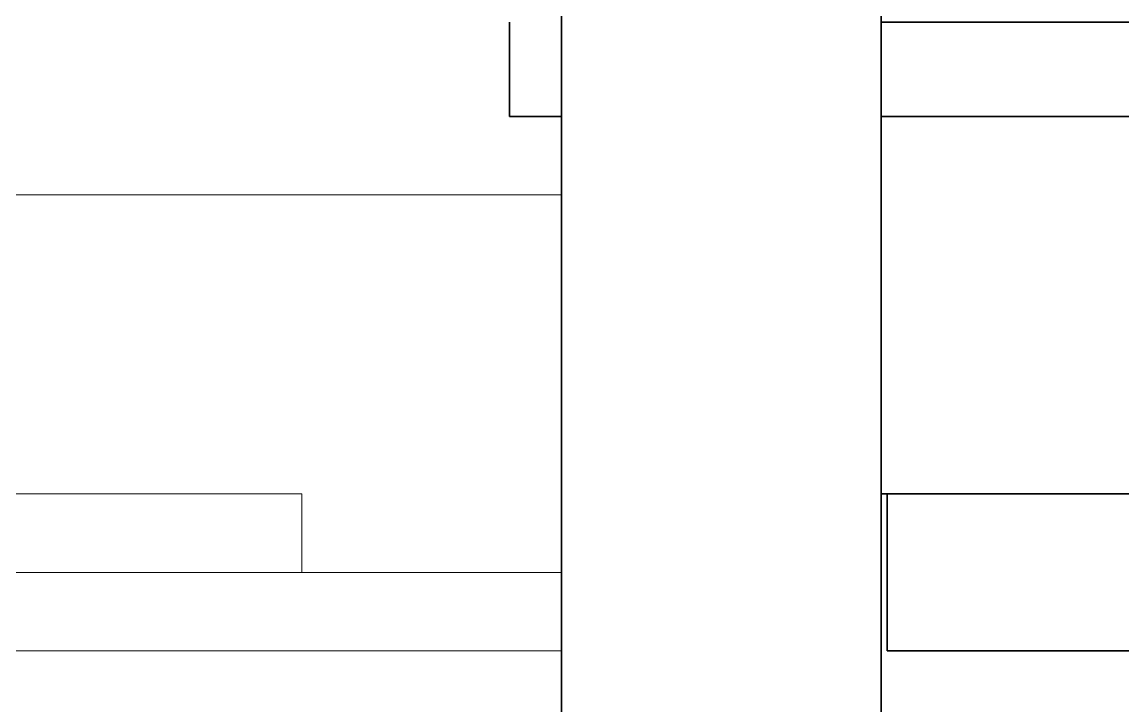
# Model space of a CAD drawing. Header units: millimetres. Extents: x 652554 to 1678317, y -308114 to 170803.
# Drawn here: x 746676 to 747026, y -95398.5 to -95181 of the extents above; entities that cross this region are included whole.
import ezdxf

# ---------------------------------------------------------------- set-up
doc = ezdxf.new("R2010")
doc.units = ezdxf.units.MM
doc.linetypes.add('DPA_Hidden 50', pattern=[3, 2, -1])
for name, color, linetype, lineweight in [('A-DETL-GENF', 7, 'Continuous', 35), ('A-GLAZ-CURT', 7, 'Continuous', 9), ('A-GLAZ-CWMG', 7, 'Continuous', 35), ('E-LITE-EQPM', 7, 'Continuous', 35), ('S-BEAM', 7, 'Continuous', 35)]:
    doc.layers.add(name, color=color, linetype=linetype, lineweight=lineweight)

# ---------------------------------------------------------------- blocks, each defined once
blk = doc.blocks.new('PPL-C-AECM-1-PP19-SE-M3-0001_rvt-1-2241-01 ENTRANCE 2 ENLARGED ELEVATION 1')
at = {"layer": 'S-BEAM', "color": 7}
for p, q in [((-632540.63, 105750), (-631517.42, 105750)), ((-632540.63, 105750), (-631517.42, 105750)), ((-632240.58, 105750), (-632540.58, 105750)), ((-632240.58, 105750), (-632540.58, 105750)), ((-632540.58, 105750), (-632529.45, 105750)), ((-632540.58, 105750), (-632240.58, 105750)), ((-632529.45, 105750), (-631393.8, 105750))]:
    blk.add_line(p, q, dxfattribs=at)
blk = doc.blocks.new('DPA_CP_Entrance Canopy Lower - Depth 4200-17959564-2241-01 ENTRANCE 2 ENLARGED ELEVATION 1')
at = {"layer": 'A-GLAZ-CURT', "color": 7}
for p, q in [((-634160.43, 105695), (-632668.98, 105695)), ((-632668.98, 105695), (-634160.43, 105695)), ((-634160.43, 105695), (-632668.98, 105695)), ((-632668.98, 105695), (-634160.43, 105695)), ((-634160.43, 105695), (-632668.98, 105695)), ((-632751.56, 105600), (-634160.43, 105600)), ((-632751.56, 105600), (-632751.56, 105575)), ((-632668.98, 105575), (-634160.43, 105575)), ((-634160.43, 105575), (-632668.98, 105575)), ((-634160.43, 105550), (-632668.98, 105550)), ((-632668.98, 105550), (-634160.43, 105550))]:
    blk.add_line(p, q, dxfattribs=at)
blk = doc.blocks.new('DPA_CP_Entrance Canopy Lower - Depth 4200-V125-2241-01 ENTRANCE 2 ENLARGED ELEVATION 1')
at = {"layer": 'A-GLAZ-CURT', "color": 7}
for p, q in [((-634160.43, 105695), (-632668.98, 105695)), ((-632668.98, 105695), (-634160.43, 105695)), ((-634160.43, 105695), (-632668.98, 105695)), ((-632668.98, 105695), (-634160.43, 105695)), ((-634160.43, 105695), (-632668.98, 105695)), ((-632751.56, 105600), (-634160.43, 105600)), ((-632751.56, 105600), (-632751.56, 105575)), ((-632668.98, 105575), (-634160.43, 105575)), ((-634160.43, 105575), (-632668.98, 105575)), ((-634160.43, 105550), (-632668.98, 105550)), ((-632668.98, 105550), (-634160.43, 105550))]:
    blk.add_line(p, q, dxfattribs=at)
blk = doc.blocks.new('DPA_CP_Entrance Canopy Lower - Depth 4200-V126-2241-01 ENTRANCE 2 ENLARGED ELEVATION 1')
at = {"layer": 'A-GLAZ-CURT', "color": 7}
for p, q in [((-634160.43, 105695), (-632668.98, 105695)), ((-632668.98, 105695), (-634160.43, 105695)), ((-634160.43, 105695), (-632668.98, 105695)), ((-632668.98, 105695), (-634160.43, 105695)), ((-634160.43, 105695), (-632668.98, 105695)), ((-632751.56, 105600), (-634160.43, 105600)), ((-632751.56, 105600), (-632751.56, 105575)), ((-632668.98, 105575), (-634160.43, 105575)), ((-634160.43, 105575), (-632668.98, 105575)), ((-634160.43, 105550), (-632668.98, 105550)), ((-632668.98, 105550), (-634160.43, 105550))]:
    blk.add_line(p, q, dxfattribs=at)
blk = doc.blocks.new('Rectangular Mullion - Entrance Louver Top-15304691-2241-01 ENTRANCE 2 ENLARGED ELEVATION 1')
at = {"layer": 'A-GLAZ-CWMG', "color": 7}
blk.add_line((-632490.53, 105550), (-631517.42, 105550), dxfattribs=at)
blk.add_line((-632490.53, 105550), (-631517.42, 105550), dxfattribs=at)
blk = doc.blocks.new('Rectangular Mullion - Entrance Louver Top-15305098-2241-01 ENTRANCE 2 ENLARGED ELEVATION 1')
at = {"layer": 'A-GLAZ-CWMG', "color": 7}
for p, q in [((-632685.53, 105750), (-632685.53, 105720)), ((-632668.98, 105720), (-632685.53, 105720)), ((-631971.51, 105720), (-632567.38, 105720)), ((-632058.11, 105720), (-632567.38, 105720)), ((-631971.51, 105600), (-632567.38, 105600)), ((-632565.53, 105600), (-632565.53, 105550)), ((-631954.19, 105600), (-632565.53, 105600)), ((-631954.19, 105550), (-632565.53, 105550))]:
    blk.add_line(p, q, dxfattribs=at)
blk = doc.blocks.new('Rectangular Mullion - Entrance Louver Top-15305099-2241-01 ENTRANCE 2 ENLARGED ELEVATION 1')
at = {"layer": 'A-GLAZ-CWMG', "color": 7}
for p, q in [((-632685.53, 105720), (-632685.53, 105750)), ((-632565.53, 105550), (-632565.53, 105600))]:
    blk.add_line(p, q, dxfattribs=at)
blk = doc.blocks.new('Rectangular Mullion - Entrance Louver Top-15305105-2241-01 ENTRANCE 2 ENLARGED ELEVATION 1')
at = {"layer": 'A-GLAZ-CWMG', "color": 7}
for p, q in [((-632567.38, 105750), (-632415.53, 105750)), ((-632565.53, 105600), (-632567.38, 105600)), ((-632565.53, 105550), (-632565.53, 105600)), ((-632415.53, 105550), (-632565.53, 105550))]:
    blk.add_line(p, q, dxfattribs=at)
blk = doc.blocks.new('System Panel - DPA-AR_Metal Ceiling Rectangular Panel-17959681-2241-01 ENTRANCE 2 ENLARGED ELEVATION 1')
at = {"layer": 'A-GLAZ-CURT', "color": 7}
for p, q in [((-632668.98, 105550), (-634160.43, 105550)), ((-634160.43, 105550), (-632668.98, 105550))]:
    blk.add_line(p, q, dxfattribs=at)
blk = doc.blocks.new('System Panel - DPA-AR_Metal Ceiling Rectangular Panel-17959665-2241-01 ENTRANCE 2 ENLARGED ELEVATION 1')
at = {"layer": 'A-GLAZ-CURT', "color": 7}
for p, q in [((-632668.98, 105550), (-634160.43, 105550)), ((-634160.43, 105550), (-632668.98, 105550))]:
    blk.add_line(p, q, dxfattribs=at)
blk = doc.blocks.new('DPA_CP_Metal Ceiling Luminaire - Linear Luminaire Entrance-12679429-2241-01 ENTRANCE 2 ENLARGED ELEVATION 1')
at = {"layer": 'A-GLAZ-CURT', "color": 7}
for p, q in [((-634040.526247, 105550), (-632840.526247, 105550)), ((-632840.526247, 105550), (-634040.526247, 105550))]:
    blk.add_line(p, q, dxfattribs=at)
blk = doc.blocks.new('DPA_CP_Metal Ceiling Panel - Vertical Panel Entrance-12681732-2241-01 ENTRANCE 2 ENLARGED ELEVATION 1')
at = {"layer": 'A-GLAZ-CURT', "color": 7}
for p, q in [((-632840.53, 105550), (-632668.98, 105550)), ((-632668.98, 105550), (-632840.53, 105550))]:
    blk.add_line(p, q, dxfattribs=at)
blk = doc.blocks.new('System Panel - DPA-AR_Metal Ceiling Rectangular Panel-V150-2241-01 ENTRANCE 2 ENLARGED ELEVATION 1')
at = {"layer": 'A-GLAZ-CURT', "color": 7}
for p, q in [((-632668.98, 105550), (-634160.43, 105550)), ((-634160.43, 105550), (-632668.98, 105550))]:
    blk.add_line(p, q, dxfattribs=at)
blk = doc.blocks.new('System Panel - DPA-AR_Metal Ceiling Rectangular Panel-17959666-2241-01 ENTRANCE 2 ENLARGED ELEVATION 1')
at = {"layer": 'A-GLAZ-CURT', "color": 7}
for p, q in [((-632668.98, 105550), (-634160.43, 105550)), ((-634160.43, 105550), (-632668.98, 105550))]:
    blk.add_line(p, q, dxfattribs=at)
blk = doc.blocks.new('ACM_L14 - LED Street Light Luminaire with Wide Light - PRA4-CB-8-V153-2241-01 ENTRANCE 2 ENLARGED ELEVATION 1')
at = {"layer": 'E-LITE-EQPM', "color": 7}
for p, q in [((-632668.98, 113220), (-632668.98, 101320)), ((-632567.38, 101320), (-632567.38, 113220))]:
    blk.add_line(p, q, dxfattribs=at)
blk = doc.blocks.new('DPA_AN_Callout - DPA_AN_Callout-15610008-2241-01 ENTRANCE 2 ENLARGED ELEVATION 1')
at = {"layer": 'A-DETL-GENF', "color": 7, "linetype": 'DPA_Hidden 50', "lineweight": 50}
blk.add_arc((-632790.53, 105643.88), 500, 270, 0, dxfattribs=at)

msp = doc.modelspace()

# ---------------------------------------------------------------- block references
at = {"color": 7, "lineweight": 5}
msp.add_blockref('PPL-C-AECM-1-PP19-SE-M3-0001_rvt-1-2241-01 ENTRANCE 2 ENLARGED ELEVATION 1', (1379516.5465, -200931.019), dxfattribs=at)
at = {"layer": 'A-DETL-GENF', "color": 7}
msp.add_blockref('DPA_AN_Callout - DPA_AN_Callout-15610008-2241-01 ENTRANCE 2 ENLARGED ELEVATION 1', (1379516.5465, -200931.019), dxfattribs=at)
at = {"layer": 'A-GLAZ-CURT', "color": 7}
for name in ['DPA_CP_Entrance Canopy Lower - Depth 4200-17959564-2241-01 ENTRANCE 2 ENLARGED ELEVATION 1', 'DPA_CP_Entrance Canopy Lower - Depth 4200-V125-2241-01 ENTRANCE 2 ENLARGED ELEVATION 1', 'DPA_CP_Entrance Canopy Lower - Depth 4200-V125-2241-01 ENTRANCE 2 ENLARGED ELEVATION 1', 'DPA_CP_Entrance Canopy Lower - Depth 4200-V125-2241-01 ENTRANCE 2 ENLARGED ELEVATION 1', 'DPA_CP_Entrance Canopy Lower - Depth 4200-V125-2241-01 ENTRANCE 2 ENLARGED ELEVATION 1', 'DPA_CP_Entrance Canopy Lower - Depth 4200-V125-2241-01 ENTRANCE 2 ENLARGED ELEVATION 1', 'DPA_CP_Entrance Canopy Lower - Depth 4200-V125-2241-01 ENTRANCE 2 ENLARGED ELEVATION 1', 'DPA_CP_Entrance Canopy Lower - Depth 4200-V125-2241-01 ENTRANCE 2 ENLARGED ELEVATION 1', 'DPA_CP_Entrance Canopy Lower - Depth 4200-V126-2241-01 ENTRANCE 2 ENLARGED ELEVATION 1', 'System Panel - DPA-AR_Metal Ceiling Rectangular Panel-17959681-2241-01 ENTRANCE 2 ENLARGED ELEVATION 1', 'System Panel - DPA-AR_Metal Ceiling Rectangular Panel-17959681-2241-01 ENTRANCE 2 ENLARGED ELEVATION 1', 'System Panel - DPA-AR_Metal Ceiling Rectangular Panel-17959681-2241-01 ENTRANCE 2 ENLARGED ELEVATION 1', 'System Panel - DPA-AR_Metal Ceiling Rectangular Panel-17959681-2241-01 ENTRANCE 2 ENLARGED ELEVATION 1', 'System Panel - DPA-AR_Metal Ceiling Rectangular Panel-17959681-2241-01 ENTRANCE 2 ENLARGED ELEVATION 1', 'System Panel - DPA-AR_Metal Ceiling Rectangular Panel-17959665-2241-01 ENTRANCE 2 ENLARGED ELEVATION 1', 'System Panel - DPA-AR_Metal Ceiling Rectangular Panel-V150-2241-01 ENTRANCE 2 ENLARGED ELEVATION 1', 'System Panel - DPA-AR_Metal Ceiling Rectangular Panel-17959681-2241-01 ENTRANCE 2 ENLARGED ELEVATION 1', 'System Panel - DPA-AR_Metal Ceiling Rectangular Panel-17959681-2241-01 ENTRANCE 2 ENLARGED ELEVATION 1', 'System Panel - DPA-AR_Metal Ceiling Rectangular Panel-17959666-2241-01 ENTRANCE 2 ENLARGED ELEVATION 1', 'DPA_CP_Metal Ceiling Luminaire - Linear Luminaire Entrance-12679429-2241-01 ENTRANCE 2 ENLARGED ELEVATION 1', 'DPA_CP_Metal Ceiling Luminaire - Linear Luminaire Entrance-12679429-2241-01 ENTRANCE 2 ENLARGED ELEVATION 1', 'DPA_CP_Metal Ceiling Luminaire - Linear Luminaire Entrance-12679429-2241-01 ENTRANCE 2 ENLARGED ELEVATION 1', 'DPA_CP_Metal Ceiling Luminaire - Linear Luminaire Entrance-12679429-2241-01 ENTRANCE 2 ENLARGED ELEVATION 1', 'DPA_CP_Metal Ceiling Luminaire - Linear Luminaire Entrance-12679429-2241-01 ENTRANCE 2 ENLARGED ELEVATION 1', 'DPA_CP_Metal Ceiling Luminaire - Linear Luminaire Entrance-12679429-2241-01 ENTRANCE 2 ENLARGED ELEVATION 1', 'DPA_CP_Metal Ceiling Luminaire - Linear Luminaire Entrance-12679429-2241-01 ENTRANCE 2 ENLARGED ELEVATION 1', 'DPA_CP_Metal Ceiling Luminaire - Linear Luminaire Entrance-12679429-2241-01 ENTRANCE 2 ENLARGED ELEVATION 1', 'DPA_CP_Metal Ceiling Luminaire - Linear Luminaire Entrance-12679429-2241-01 ENTRANCE 2 ENLARGED ELEVATION 1', 'DPA_CP_Metal Ceiling Panel - Vertical Panel Entrance-12681732-2241-01 ENTRANCE 2 ENLARGED ELEVATION 1', 'DPA_CP_Metal Ceiling Panel - Vertical Panel Entrance-12681732-2241-01 ENTRANCE 2 ENLARGED ELEVATION 1', 'DPA_CP_Metal Ceiling Panel - Vertical Panel Entrance-12681732-2241-01 ENTRANCE 2 ENLARGED ELEVATION 1', 'DPA_CP_Metal Ceiling Panel - Vertical Panel Entrance-12681732-2241-01 ENTRANCE 2 ENLARGED ELEVATION 1', 'DPA_CP_Metal Ceiling Panel - Vertical Panel Entrance-12681732-2241-01 ENTRANCE 2 ENLARGED ELEVATION 1', 'DPA_CP_Metal Ceiling Panel - Vertical Panel Entrance-12681732-2241-01 ENTRANCE 2 ENLARGED ELEVATION 1', 'DPA_CP_Metal Ceiling Panel - Vertical Panel Entrance-12681732-2241-01 ENTRANCE 2 ENLARGED ELEVATION 1', 'DPA_CP_Metal Ceiling Panel - Vertical Panel Entrance-12681732-2241-01 ENTRANCE 2 ENLARGED ELEVATION 1', 'DPA_CP_Metal Ceiling Panel - Vertical Panel Entrance-12681732-2241-01 ENTRANCE 2 ENLARGED ELEVATION 1']:
    msp.add_blockref(name, (1379516.5465, -200931.019), dxfattribs=at)
at = {"layer": 'A-GLAZ-CWMG', "color": 7}
for name in ['Rectangular Mullion - Entrance Louver Top-15305098-2241-01 ENTRANCE 2 ENLARGED ELEVATION 1', 'Rectangular Mullion - Entrance Louver Top-15305099-2241-01 ENTRANCE 2 ENLARGED ELEVATION 1', 'Rectangular Mullion - Entrance Louver Top-15305105-2241-01 ENTRANCE 2 ENLARGED ELEVATION 1', 'Rectangular Mullion - Entrance Louver Top-15304691-2241-01 ENTRANCE 2 ENLARGED ELEVATION 1']:
    msp.add_blockref(name, (1379516.5465, -200931.019), dxfattribs=at)
at = {"layer": 'E-LITE-EQPM', "color": 7}
msp.add_blockref('ACM_L14 - LED Street Light Luminaire with Wide Light - PRA4-CB-8-V153-2241-01 ENTRANCE 2 ENLARGED ELEVATION 1', (1379516.5465, -200931.019), dxfattribs=at)

doc.saveas('drawing.dxf')
